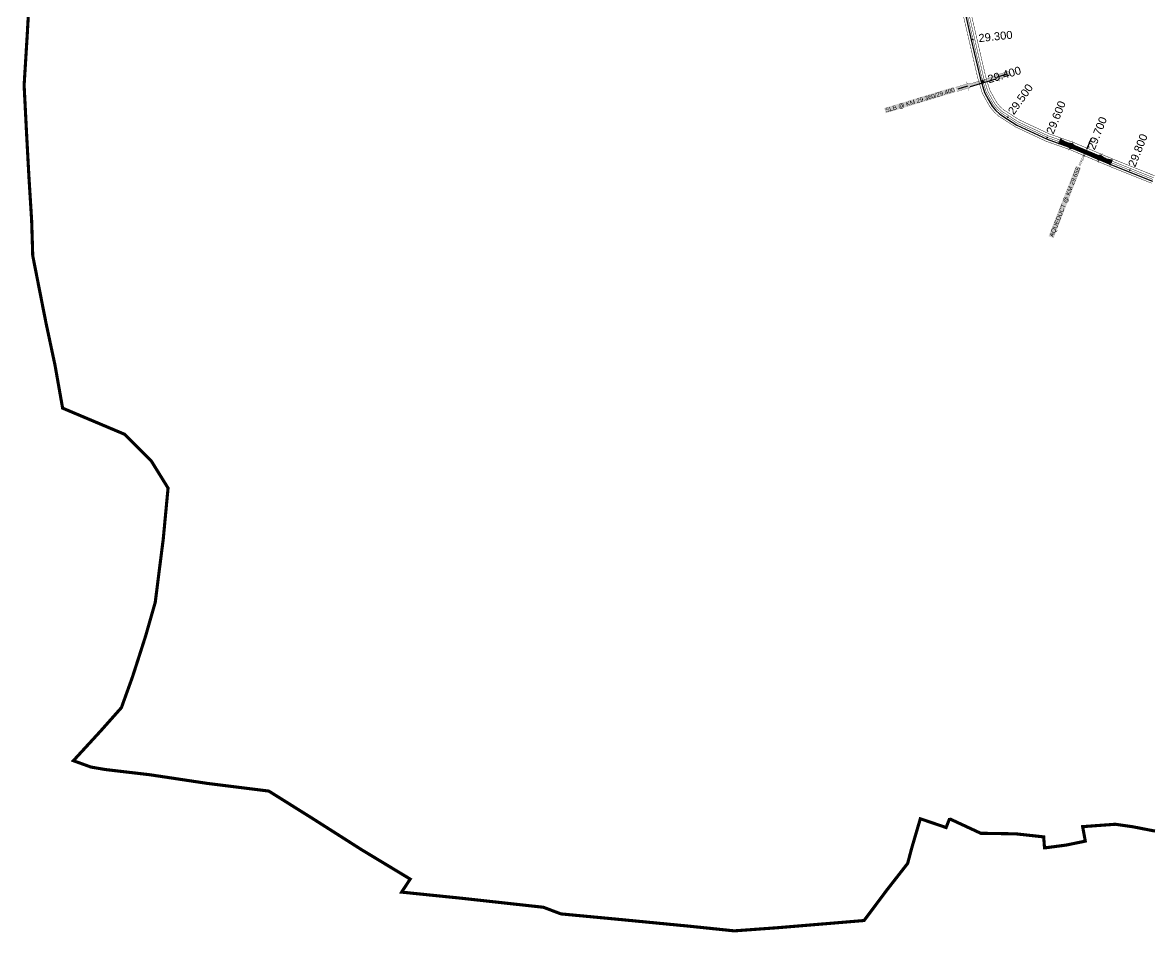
# Model space of a CAD drawing. Header units: inches. Extents: x 174104 to 230935, y 1583276 to 1631460.
# Drawn here: x 195946 to 198482, y 1601455 to 1603501 of the extents above; entities that cross this region are included whole.
import ezdxf
from ezdxf.enums import TextEntityAlignment as Align

# ---------------------------------------------------------------- set-up
doc = ezdxf.new("R2010")
doc.units = ezdxf.units.IN
doc.header["$LTSCALE"] = 15
doc.header["$MEASUREMENT"] = 0
doc.linetypes.add('ACAD_ISO02W100', pattern=[15, 12, -3])
doc.linetypes.add('HIDDEN2', pattern=[0.1875, 0.125, -0.0625])
for name, color, linetype in [('CANAL1', 7, 'Continuous'), ('CSMark', 72, 'Continuous'), ('STRUCTURE', 5, 'Continuous'), ('text2', 7, 'Continuous'), ('VILLAGE BOUNDRY', 5, 'Continuous')]:
    doc.layers.add(name, color=color, linetype=linetype)
doc.styles.get("Standard").update_dxf_attribs({"font": 'arial.ttf'})
doc.dimstyles.get("Standard").update_dxf_attribs({"dimtxt": 0.18, "dimasz": 0.18, "dimexe": 0.18, "dimexo": 0.0625, "dimgap": 0.09, "dimtad": 0, "dimtih": 1, "dimtoh": 1, "dimdec": 4, "dimzin": 0, "dimdsep": 46, "dimtxsty": 'Standard', "dimcen": 0.09, "dimadec": 0, "dimazin": 0, "dimtfac": 1, "dimtdec": 4, "dimtofl": 0, "dimtmove": 0, "dimatfit": 3, "dimfxl": 1, "dimtolj": 1, "dimtzin": 0, "dimarcsym": 0})

# ---------------------------------------------------------------- blocks, each defined once
blk = doc.blocks.new('AQUEDUCT')
at = {"layer": 'STRUCTURE'}
h = blk.add_hatch(dxfattribs=at)
h.set_pattern_fill('DASH', color=256, scale=8, angle=-90, style=0)
h.set_pattern_definition([(270, (-1706662.7411, 769762.6106), (1, -1), [1, -1])])
edge = h.paths.add_edge_path()
edge.add_spline(control_points=[(6.5, -63.1), (6.2, -62.6), (5.2, -61.2), (4.6, -58.3), (4.1, -54.4), (3.3, -48.8), (4.1, -41.4), (5.4, -35.8), (6, -33)], knot_values=[0, 0, 0, 0, 1.613557, 5.24513, 8.624976, 13.470124, 22.190216, 30.746377, 30.746377, 30.746377, 30.746377], degree=3, periodic=0)
edge.add_line((6, -33), (4, -30))
edge.add_line((4, -30), (4, 30))
edge.add_line((4, 30), (6, 33))
edge.add_spline(control_points=[(6, 33), (5.3, 35.8), (3.9, 41.3), (2.8, 48.7), (3.5, 54.4), (3.9, 58.3), (4.4, 61.2), (5.4, 62.6), (5.7, 63.1)], knot_values=[0, 0, 0, 0, 8.556161, 17.276253, 22.121402, 25.501247, 29.13282, 30.746377, 30.746377, 30.746377, 30.746377], degree=3, periodic=0)
edge.add_line((5.7, 63.1), (-6.5, 63.1))
edge.add_spline(control_points=[(-6.5, 63.1), (-6.2, 62.6), (-5.2, 61.2), (-4.6, 58.3), (-4.1, 54.4), (-3.3, 48.8), (-4.1, 41.4), (-5.4, 35.8), (-6, 33)], knot_values=[0, 0, 0, 0, 1.613557, 5.24513, 8.624976, 13.470124, 22.190216, 30.746377, 30.746377, 30.746377, 30.746377], degree=3, periodic=0)
edge.add_line((-6, 33), (-4, 30))
edge.add_line((-4, 30), (-4, -30))
edge.add_line((-4, -30), (-6, -33))
edge.add_spline(control_points=[(-6, -33), (-5.3, -35.8), (-3.9, -41.3), (-2.8, -48.7), (-3.5, -54.4), (-3.9, -58.3), (-4.4, -61.2), (-5.4, -62.6), (-5.7, -63.1)], knot_values=[0, 0, 0, 0, 8.556161, 17.276253, 22.121402, 25.501247, 29.13282, 30.746377, 30.746377, 30.746377, 30.746377], degree=3, periodic=0)
edge.add_line((-5.7, -63.1), (6.5, -63.1))
blk.add_circle((0, 0), 0.938)
at = {"layer": 'STRUCTURE', "const_width": 0.628}
for points in [[(-12, 36), (-8, 36), (-4, 30), (-4, -30), (-8, -36), (-12, -36)], [(12, 36), (8, 36), (4, 30), (4, -30), (8, -36), (12, -36)]]:
    blk.add_lwpolyline(points, dxfattribs=at)
at = {"layer": 'STRUCTURE', "color": 3}
for points in [[(-4, 30), (-4, -30)], [(-4, 30), (-4, -30)], [(4, 30), (4, -30)]]:
    blk.add_lwpolyline(points, dxfattribs=at)
at = {"layer": 'STRUCTURE'}
for points in [[(-6.5, 63.1), (-5.7, 61.7), (-4.7, 58.2), (-4.2, 54.9), (-3.6, 50.1), (-4.3, 41.4), (-6, 33)], [(5.7, 63.1), (4.8, 61.7), (3.9, 58.2), (3.5, 54.8), (3.1, 50), (4, 41.3), (6, 33)], [(-5.7, -63.1), (-4.8, -61.7), (-3.9, -58.2), (-3.5, -54.8), (-3.1, -50), (-4, -41.3), (-6, -33)], [(6.5, -63.1), (5.7, -61.7), (4.7, -58.2), (4.2, -54.9), (3.6, -50.1), (4.3, -41.4), (6, -33)]]:
    blk.add_spline(points, degree=3, dxfattribs=at)
at = {"layer": 'STRUCTURE', "color": 0}
blk.add_text('STREAM', height=5, dxfattribs=at).set_placement((-19.7, -0.1), align=Align.MIDDLE_CENTER)
for points in [[(32.5, 0.1), (5.8, 0)], [(0.4, -62), (0.1, -38.2)]]:
    blk.add_leader(points, dimstyle='Standard', override={"dimasz": 10, "dimgap": 0.09, "dimtad": 0}, dxfattribs=at)
blk = doc.blocks.new('SLB')
at = {"layer": 'STRUCTURE'}
h = blk.add_hatch(dxfattribs=at)
h.set_pattern_fill('DOTS', color=6, scale=20, angle=320.3722, style=0)
h.set_pattern_definition([(320.372247934, (-159.4327, -72.9564), (1.2786241598, 0.5641323054), [0, -1.25])])
h.paths.add_polyline_path([(769699.5, 1706871.1), (769699.5, 1706861.1), (769729.1, 1706861.1), (769732.1, 1706863.1), (769792.1, 1706863.1), (769795.1, 1706861.1), (769824.7, 1706861.1), (769824.7, 1706871.1), (769795.1, 1706871.1), (769792.1, 1706869.1), (769732.1, 1706869.1), (769729.1, 1706871.1)])
at = {"layer": 'STRUCTURE', "color": 6, "linetype": 'ACAD_ISO02W100', "ltscale": 0.5, "const_width": 0.5}
for points in [[(769699.5, 1706871.1), (769729.1, 1706871.1)], [(769795.1, 1706871.1), (769824.7, 1706871.1)], [(769699.5, 1706861.1), (769729.1, 1706861.1)], [(769795.1, 1706861.1), (769824.7, 1706861.1)]]:
    blk.add_lwpolyline(points, dxfattribs=at)
at = {"layer": 'STRUCTURE', "color": 6, "const_width": 0.628}
for points in [[(769726.1, 1706877.1), (769726.1, 1706873.1), (769732.1, 1706869.1), (769792.1, 1706869.1), (769798.1, 1706873.1), (769798.1, 1706877.1)], [(769726.1, 1706855.1), (769726.1, 1706859.1), (769732.1, 1706863.1), (769792.1, 1706863.1), (769798.1, 1706859.1), (769798.1, 1706855.1)]]:
    blk.add_lwpolyline(points, dxfattribs=at)
at = {"layer": 'STRUCTURE', "color": 6}
blk.add_lwpolyline([(769732.1, 1706863.1), (769792.1, 1706863.1)], dxfattribs=at)
blk.add_lwpolyline([(769732.1, 1706863.1), (769792.1, 1706863.1)], dxfattribs=at)
at = {"layer": 'STRUCTURE', "color": 0}
blk.add_circle((769762.1, 1706866.1), 1.24, dxfattribs=at)
for points in [[(769703.8, 1706866), (769726.7, 1706866)], [(769818.6, 1706865.8), (769795.7, 1706865.8)]]:
    blk.add_leader(points, dimstyle='Standard', override={"dimasz": 10, "dimgap": 0.09, "dimtad": 0}, dxfattribs=at)

msp = doc.modelspace()

# ---------------------------------------------------------------- linework, layer by layer
at = {"color": 3}
for p in [(198082.93123, 1603462.65209), (198105.0731, 1603369.32564), (198105.35067, 1603368.41093), (198161.2214, 1603287.78372), (198335.89059, 1603209.98922)]:
    msp.add_point(p, dxfattribs=at)
at = {"layer": 'CANAL1', "color": 200, "const_width": 1}
for points in [[(198058.63619, 1603527.65764), (198074.22012, 1603460.37616), (198094.02275, 1603374.74673), (198104.03401, 1603341.75626), (198113.76068, 1603324.07562), (198122.00594, 1603309.78503), (198130.31353, 1603300.0016), (198140.10485, 1603290.61533), (198157.8097, 1603279.2816), (198179.23412, 1603265.62236), (198247.78675, 1603233.64966), (198303.69514, 1603213.81795), (198318.50747, 1603207.54208), (198392.3128, 1603176.472), (198484.56482, 1603139.55337)], [(198076.32781, 1603531.04636), (198091.75588, 1603464.43784), (198111.42325, 1603379.39327), (198120.71199, 1603348.78374), (198129.44332, 1603332.91238), (198136.78206, 1603320.19297), (198143.43647, 1603312.3564), (198151.29115, 1603304.82667), (198167.5003, 1603294.4504), (198187.91388, 1603281.43564), (198254.61525, 1603250.32634), (198310.22086, 1603230.60205), (198325.51053, 1603224.12392), (198399.1492, 1603193.124), (198491.24318, 1603156.26863)]]:
    msp.add_lwpolyline(points, dxfattribs=at)
at = {"layer": 'CANAL1', "color": 5}
msp.add_lwpolyline([(198063.55053, 1603528.59895), (198079.09117, 1603461.5044), (198098.85622, 1603376.03744), (198108.66678, 1603343.70834), (198118.11697, 1603326.53027), (198126.11042, 1603312.67612), (198133.95879, 1603303.43349), (198143.21216, 1603294.56293), (198160.50153, 1603283.49516), (198181.64517, 1603270.01494), (198249.68355, 1603238.28207), (198305.50784, 1603218.4802), (198320.45277, 1603212.14814), (198394.2118, 1603181.09755), (198486.41992, 1603144.1965)], dxfattribs=at)
at = {"layer": 'CANAL1', "color": 1, "linetype": 'HIDDEN2', "ltscale": 4, "const_width": 1}
msp.add_lwpolyline([(198067.482, 1603529.352), (198082.988, 1603462.407), (198102.723, 1603377.07), (198112.373, 1603345.27), (198121.602, 1603328.494), (198129.394, 1603314.989), (198136.875, 1603306.179), (198145.698, 1603297.721), (198161.2214, 1603287.78372), (198162.655, 1603286.866), (198183.574, 1603273.529), (198251.201, 1603241.988), (198306.958, 1603222.21), (198322.009, 1603215.833), (198395.731, 1603184.798), (198487.904, 1603147.911)], dxfattribs=at)
at = {"layer": 'CANAL1', "color": 5, "const_width": 1}
msp.add_lwpolyline([(198071.41347, 1603530.10505), (198086.88483, 1603463.3096), (198106.58978, 1603378.10256), (198116.07922, 1603346.83166), (198125.08703, 1603330.45773), (198132.67758, 1603317.30188), (198139.79121, 1603308.92451), (198148.18384, 1603300.87907), (198164.80847, 1603290.23684), (198185.50283, 1603277.04306), (198252.71845, 1603245.69393), (198308.40816, 1603225.9398), (198323.56523, 1603219.51786), (198397.2502, 1603188.49845), (198489.38808, 1603151.6255)], dxfattribs=at)
at = {"layer": 'text2', "color": 3, "linetype": 'Continuous'}
for p in [(198250.17534, 1603242.46637), (198343.54007, 1603206.76899), (198435.99914, 1603168.68297)]:
    msp.add_point(p, dxfattribs=at)
at = {"layer": 'VILLAGE BOUNDRY', "linetype": 'HIDDEN2', "ltscale": 20, "const_width": 7}
msp.add_lwpolyline([(198492.29084, 1601683.2667), (198441.43511, 1601693.18281), (198402.82707, 1601698.61567), (198329.59903, 1601693.27958), (198335.59099, 1601660.68293), (198292.37881, 1601651.81734), (198247.26871, 1601645.89529), (198243.85571, 1601645.6642), (198241.99431, 1601670.25104), (198179.80061, 1601677.06945), (198100.50011, 1601678.34751), (198032.85793, 1601709.74176), (198029.68867, 1601709.5098), (198022.55517, 1601691.28282), (197964.55033, 1601710.98954), (197945.0033, 1601644.27702), (197936.092, 1601610.64063), (197889.54089, 1601551.06382), (197838.07482, 1601482.27576), (197644.52762, 1601466.16562), (197546.09128, 1601459.01215), (197443.60481, 1601469.66707), (197283.13417, 1601485.18493), (197156.2371, 1601497.15872), (197116.9696, 1601512.04624), (196930.31627, 1601532.59703), (196798.07333, 1601546.07864), (196817.31932, 1601575.4454), (196707.91757, 1601641.5009), (196595.52838, 1601713.03194), (196499.3758, 1601773.20082), (196360.89474, 1601790.52223), (196231.02681, 1601810.0227), (196132.96652, 1601821.47979), (196099.86639, 1601827.04435), (196059.93086, 1601841.48351), (196122.73922, 1601909.95247), (196167.91781, 1601960.76774), (196192.51751, 1602029.0035), (196204.83404, 1602067.105), (196221.91722, 1602120.37328), (196244.06405, 1602197.84867), (196251.98903, 1602260.97697), (196261.96019, 1602339.25299), (196272.80983, 1602454.24262), (196235.26989, 1602514.87725), (196174.86119, 1602575.24422), (196035.66625, 1602633.91055), (196018.60447, 1602730.39103), (195998.30087, 1602825.39659), (195968.49436, 1602976.63171), (195966.02487, 1603055.92293), (195959.87852, 1603154.53867), (195954.71718, 1603249.60434), (195949.1053, 1603359.53814), (195955.73946, 1603466.77907), (195960.80662, 1603555.0581)], dxfattribs=at)

# ---------------------------------------------------------------- block references
at = {"rotation": 67.10689781257213}
msp.add_blockref('AQUEDUCT', (198335.89059, 1603209.98922), dxfattribs=at)
at = {"layer": 'STRUCTURE', "color": 0, "rotation": 16.88408213773361}
msp.add_blockref('SLB', (-42739.65668, -253488.92647), dxfattribs=at)

# ---------------------------------------------------------------- texts
at = {"layer": 'CSMark', "color": 1}
for s, rotation, p in [('29.300', 6.09590617, (198095.33876, 1603465.36375, 96)), ('29.400', 16.19601106, (198116.47895, 1603372.64623, 96)), ('29.500', 54.69050003, (198167.46853, 1603296.93774, 96)), ('29.600', 68.32024991, (198255.37736, 1603251.72283, 96)), ('29.700', 68.32024991, (198348.05342, 1603216.12037, 96)), ('29.800', 68.32024991, (198439.44605, 1603177.78905))]:
    msp.add_text(s, height=18, rotation=rotation, dxfattribs=at).set_placement(p, align=Align.MIDDLE_LEFT)
at = {"layer": 'STRUCTURE', "color": 5, "char_height": 10, "attachment_point": 1, "bg_fill": 1, "box_fill_scale": 1.1, "bg_fill_color": 7, "bg_fill_true_color": 16777215, "bg_fill_transparency": 0}
for s, insert, width, rotation in [('SLB @ KM 29.360/29.400', (197884.59884, 1603307.65246), 161.9553888, 16.85372791), ('AQUEDUCT @ KM 29.655', (198254.30836, 1603021.03786), 167.4396999, 68.65241051)]:
    msp.add_mtext(s, dxfattribs=dict(at, insert=insert, width=width, rotation=rotation))

doc.saveas('drawing.dxf')
